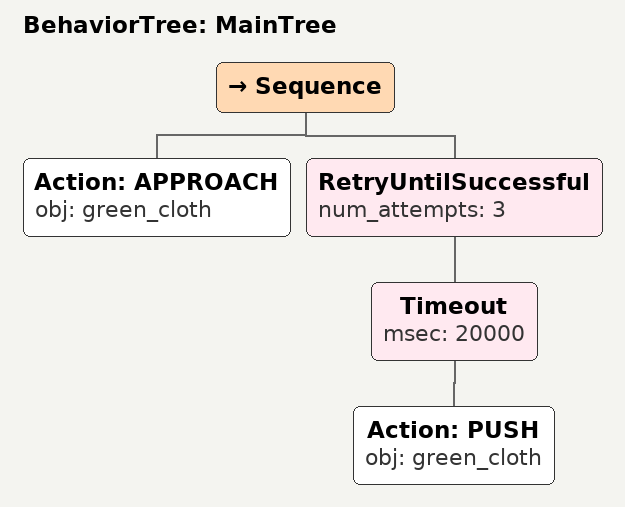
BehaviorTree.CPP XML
<root main_tree_to_execute="MainTree">
  <BehaviorTree ID="MainTree">
    <Sequence>
      <!-- Approach green_cloth -->
      <Action ID="APPROACH" obj="green_cloth" />
      <!-- Retry PUSH green_cloth up to 3 attempts -->
      <RetryUntilSuccessful num_attempts="3">
        <!-- Timeout: PUSH green_cloth within 20s -->
        <Timeout msec="20000">
          <!-- Push green_cloth forward toward front edge of table -->
          <Action ID="PUSH" obj="green_cloth" />
        </Timeout>
      </RetryUntilSuccessful>
    </Sequence>
  </BehaviorTree>
</root>
